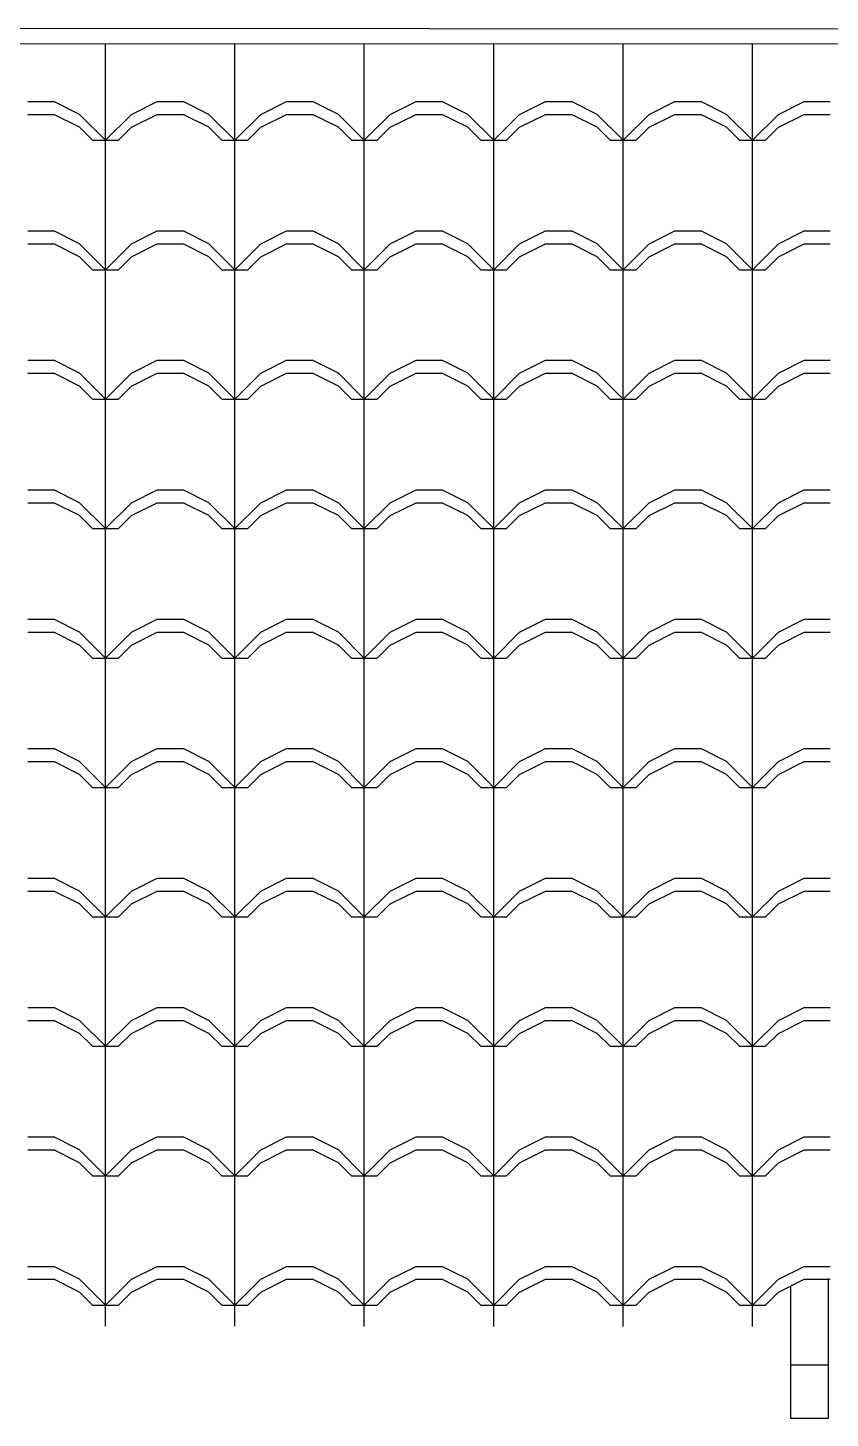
# Model space of a CAD drawing. Extents: x -6702 to 814, y 5971 to 8281.
# Drawn here: x -3166.9 to -3061.5, y 6612.8 to 6795.4 of the extents above; entities that cross this region are included whole.
import ezdxf

# ---------------------------------------------------------------- set-up
doc = ezdxf.new("R2010")
doc.units = 0
doc.header["$LTSCALE"] = 30
doc.header["$MEASUREMENT"] = 0
doc.layers.add('COTA', color=1, linetype='CONTINUOUS')
doc.layers.add('PAREDE', color=6, linetype='CONTINUOUS')

msp = doc.modelspace()

# ---------------------------------------------------------------- linework, layer by layer
at = {"layer": 'COTA'}
for p, q in [((-2832.16, 6795.121), (-3380.474, 6795.393)), ((-2832.161, 6793.121), (-3380.474, 6793.393)), ((-3156.698, 6780.622), (-3156.698, 6793.282)), ((-3139.698, 6780.622), (-3139.698, 6793.274)), ((-3122.698, 6780.622), (-3122.698, 6793.265)), ((-3105.698, 6780.622), (-3105.698, 6793.257)), ((-3088.698, 6780.622), (-3088.698, 6793.248)), ((-3071.698, 6780.622), (-3071.698, 6793.24)), ((-3166.898, 6785.722), (-3163.498, 6785.722)), ((-3166.898, 6784.022), (-3163.498, 6784.022)), ((-3160.098, 6784.022), (-3163.498, 6785.722)), ((-3160.098, 6782.322), (-3163.498, 6784.022)), ((-3156.698, 6780.622), (-3160.098, 6784.022)), ((-3156.698, 6780.622), (-3153.298, 6784.022)), ((-3153.298, 6784.022), (-3149.898, 6785.722)), ((-3153.298, 6782.322), (-3149.898, 6784.022)), ((-3149.898, 6785.722), (-3146.498, 6785.722)), ((-3149.898, 6784.022), (-3146.498, 6784.022)), ((-3143.098, 6784.022), (-3146.498, 6785.722)), ((-3143.098, 6782.322), (-3146.498, 6784.022)), ((-3139.698, 6780.622), (-3143.098, 6784.022)), ((-3139.698, 6780.622), (-3136.298, 6784.022)), ((-3136.298, 6784.022), (-3132.898, 6785.722)), ((-3136.298, 6782.322), (-3132.898, 6784.022)), ((-3132.898, 6785.722), (-3129.498, 6785.722)), ((-3132.898, 6784.022), (-3129.498, 6784.022)), ((-3126.098, 6784.022), (-3129.498, 6785.722)), ((-3126.098, 6782.322), (-3129.498, 6784.022)), ((-3122.698, 6780.622), (-3126.098, 6784.022)), ((-3122.698, 6780.622), (-3119.298, 6784.022)), ((-3119.298, 6784.022), (-3115.898, 6785.722)), ((-3119.298, 6782.322), (-3115.898, 6784.022)), ((-3115.898, 6785.722), (-3112.498, 6785.722)), ((-3115.898, 6784.022), (-3112.498, 6784.022)), ((-3109.098, 6784.022), (-3112.498, 6785.722)), ((-3109.098, 6782.322), (-3112.498, 6784.022)), ((-3105.698, 6780.622), (-3109.098, 6784.022)), ((-3105.698, 6780.622), (-3102.298, 6784.022)), ((-3102.298, 6784.022), (-3098.898, 6785.722)), ((-3102.298, 6782.322), (-3098.898, 6784.022)), ((-3098.898, 6785.722), (-3095.498, 6785.722)), ((-3098.898, 6784.022), (-3095.498, 6784.022)), ((-3092.098, 6784.022), (-3095.498, 6785.722)), ((-3092.098, 6782.322), (-3095.498, 6784.022)), ((-3088.698, 6780.622), (-3092.098, 6784.022)), ((-3088.698, 6780.622), (-3085.298, 6784.022)), ((-3085.298, 6784.022), (-3081.898, 6785.722)), ((-3085.298, 6782.322), (-3081.898, 6784.022)), ((-3081.898, 6785.722), (-3078.498, 6785.722)), ((-3081.898, 6784.022), (-3078.498, 6784.022)), ((-3075.098, 6784.022), (-3078.498, 6785.722)), ((-3075.098, 6782.322), (-3078.498, 6784.022)), ((-3071.698, 6780.622), (-3075.098, 6784.022)), ((-3071.698, 6780.622), (-3068.298, 6784.022)), ((-3068.298, 6784.022), (-3064.898, 6785.722)), ((-3068.298, 6782.322), (-3064.898, 6784.022)), ((-3064.898, 6785.722), (-3061.498, 6785.722)), ((-3064.898, 6784.022), (-3061.498, 6784.022)), ((-3158.398, 6780.622), (-3160.098, 6782.322)), ((-3154.998, 6780.622), (-3153.298, 6782.322)), ((-3141.398, 6780.622), (-3143.098, 6782.322)), ((-3137.998, 6780.622), (-3136.298, 6782.322)), ((-3124.398, 6780.622), (-3126.098, 6782.322)), ((-3120.998, 6780.622), (-3119.298, 6782.322)), ((-3107.398, 6780.622), (-3109.098, 6782.322)), ((-3103.998, 6780.622), (-3102.298, 6782.322)), ((-3090.398, 6780.622), (-3092.098, 6782.322)), ((-3086.998, 6780.622), (-3085.298, 6782.322)), ((-3073.398, 6780.622), (-3075.098, 6782.322)), ((-3069.998, 6780.622), (-3068.298, 6782.322)), ((-3158.398, 6780.622), (-3154.998, 6780.622)), ((-3156.698, 6763.622), (-3156.698, 6780.622)), ((-3141.398, 6780.622), (-3137.998, 6780.622)), ((-3139.698, 6763.622), (-3139.698, 6780.622)), ((-3124.398, 6780.622), (-3120.998, 6780.622)), ((-3122.698, 6763.622), (-3122.698, 6780.622)), ((-3107.398, 6780.622), (-3103.998, 6780.622)), ((-3105.698, 6763.622), (-3105.698, 6780.622)), ((-3090.398, 6780.622), (-3086.998, 6780.622)), ((-3088.698, 6763.622), (-3088.698, 6780.622)), ((-3073.398, 6780.622), (-3069.998, 6780.622)), ((-3071.698, 6763.622), (-3071.698, 6780.622)), ((-3166.898, 6768.722), (-3163.498, 6768.722)), ((-3160.098, 6767.022), (-3163.498, 6768.722)), ((-3153.298, 6767.022), (-3149.898, 6768.722)), ((-3149.898, 6768.722), (-3146.498, 6768.722)), ((-3143.098, 6767.022), (-3146.498, 6768.722)), ((-3136.298, 6767.022), (-3132.898, 6768.722)), ((-3132.898, 6768.722), (-3129.498, 6768.722)), ((-3126.098, 6767.022), (-3129.498, 6768.722)), ((-3119.298, 6767.022), (-3115.898, 6768.722)), ((-3115.898, 6768.722), (-3112.498, 6768.722)), ((-3109.098, 6767.022), (-3112.498, 6768.722)), ((-3102.298, 6767.022), (-3098.898, 6768.722)), ((-3098.898, 6768.722), (-3095.498, 6768.722)), ((-3092.098, 6767.022), (-3095.498, 6768.722)), ((-3085.298, 6767.022), (-3081.898, 6768.722)), ((-3081.898, 6768.722), (-3078.498, 6768.722)), ((-3075.098, 6767.022), (-3078.498, 6768.722)), ((-3068.298, 6767.022), (-3064.898, 6768.722)), ((-3064.898, 6768.722), (-3061.498, 6768.722)), ((-3166.898, 6767.022), (-3163.498, 6767.022)), ((-3160.098, 6765.322), (-3163.498, 6767.022)), ((-3156.698, 6763.622), (-3160.098, 6767.022)), ((-3156.698, 6763.622), (-3153.298, 6767.022)), ((-3153.298, 6765.322), (-3149.898, 6767.022)), ((-3149.898, 6767.022), (-3146.498, 6767.022)), ((-3143.098, 6765.322), (-3146.498, 6767.022)), ((-3139.698, 6763.622), (-3143.098, 6767.022)), ((-3139.698, 6763.622), (-3136.298, 6767.022)), ((-3136.298, 6765.322), (-3132.898, 6767.022)), ((-3132.898, 6767.022), (-3129.498, 6767.022)), ((-3126.098, 6765.322), (-3129.498, 6767.022)), ((-3122.698, 6763.622), (-3126.098, 6767.022)), ((-3122.698, 6763.622), (-3119.298, 6767.022)), ((-3119.298, 6765.322), (-3115.898, 6767.022)), ((-3115.898, 6767.022), (-3112.498, 6767.022)), ((-3109.098, 6765.322), (-3112.498, 6767.022)), ((-3105.698, 6763.622), (-3109.098, 6767.022)), ((-3105.698, 6763.622), (-3102.298, 6767.022)), ((-3102.298, 6765.322), (-3098.898, 6767.022)), ((-3098.898, 6767.022), (-3095.498, 6767.022)), ((-3092.098, 6765.322), (-3095.498, 6767.022)), ((-3088.698, 6763.622), (-3092.098, 6767.022)), ((-3088.698, 6763.622), (-3085.298, 6767.022)), ((-3085.298, 6765.322), (-3081.898, 6767.022)), ((-3081.898, 6767.022), (-3078.498, 6767.022)), ((-3075.098, 6765.322), (-3078.498, 6767.022)), ((-3071.698, 6763.622), (-3075.098, 6767.022)), ((-3071.698, 6763.622), (-3068.298, 6767.022)), ((-3068.298, 6765.322), (-3064.898, 6767.022)), ((-3064.898, 6767.022), (-3061.498, 6767.022)), ((-3158.398, 6763.622), (-3160.098, 6765.322)), ((-3154.998, 6763.622), (-3153.298, 6765.322)), ((-3141.398, 6763.622), (-3143.098, 6765.322)), ((-3137.998, 6763.622), (-3136.298, 6765.322)), ((-3124.398, 6763.622), (-3126.098, 6765.322)), ((-3120.998, 6763.622), (-3119.298, 6765.322)), ((-3107.398, 6763.622), (-3109.098, 6765.322)), ((-3103.998, 6763.622), (-3102.298, 6765.322)), ((-3090.398, 6763.622), (-3092.098, 6765.322)), ((-3086.998, 6763.622), (-3085.298, 6765.322)), ((-3073.398, 6763.622), (-3075.098, 6765.322)), ((-3069.998, 6763.622), (-3068.298, 6765.322)), ((-3158.398, 6763.622), (-3154.998, 6763.622)), ((-3156.698, 6746.622), (-3156.698, 6763.622)), ((-3141.398, 6763.622), (-3137.998, 6763.622)), ((-3139.698, 6746.622), (-3139.698, 6763.622)), ((-3124.398, 6763.622), (-3120.998, 6763.622)), ((-3122.698, 6746.622), (-3122.698, 6763.622)), ((-3107.398, 6763.622), (-3103.998, 6763.622)), ((-3105.698, 6746.622), (-3105.698, 6763.622)), ((-3090.398, 6763.622), (-3086.998, 6763.622)), ((-3088.698, 6746.622), (-3088.698, 6763.622)), ((-3073.398, 6763.622), (-3069.998, 6763.622)), ((-3071.698, 6746.622), (-3071.698, 6763.622)), ((-3166.898, 6751.722), (-3163.498, 6751.722)), ((-3160.098, 6750.022), (-3163.498, 6751.722)), ((-3153.298, 6750.022), (-3149.898, 6751.722)), ((-3149.898, 6751.722), (-3146.498, 6751.722)), ((-3143.098, 6750.022), (-3146.498, 6751.722)), ((-3136.298, 6750.022), (-3132.898, 6751.722)), ((-3132.898, 6751.722), (-3129.498, 6751.722)), ((-3126.098, 6750.022), (-3129.498, 6751.722)), ((-3119.298, 6750.022), (-3115.898, 6751.722)), ((-3115.898, 6751.722), (-3112.498, 6751.722)), ((-3109.098, 6750.022), (-3112.498, 6751.722)), ((-3102.298, 6750.022), (-3098.898, 6751.722)), ((-3098.898, 6751.722), (-3095.498, 6751.722)), ((-3092.098, 6750.022), (-3095.498, 6751.722)), ((-3085.298, 6750.022), (-3081.898, 6751.722)), ((-3081.898, 6751.722), (-3078.498, 6751.722)), ((-3075.098, 6750.022), (-3078.498, 6751.722)), ((-3068.298, 6750.022), (-3064.898, 6751.722)), ((-3064.898, 6751.722), (-3061.498, 6751.722)), ((-3166.898, 6750.022), (-3163.498, 6750.022)), ((-3160.098, 6748.322), (-3163.498, 6750.022)), ((-3156.698, 6746.622), (-3160.098, 6750.022)), ((-3156.698, 6746.622), (-3153.298, 6750.022)), ((-3153.298, 6748.322), (-3149.898, 6750.022)), ((-3149.898, 6750.022), (-3146.498, 6750.022)), ((-3143.098, 6748.322), (-3146.498, 6750.022)), ((-3139.698, 6746.622), (-3143.098, 6750.022)), ((-3139.698, 6746.622), (-3136.298, 6750.022)), ((-3136.298, 6748.322), (-3132.898, 6750.022)), ((-3132.898, 6750.022), (-3129.498, 6750.022)), ((-3126.098, 6748.322), (-3129.498, 6750.022)), ((-3122.698, 6746.622), (-3126.098, 6750.022)), ((-3122.698, 6746.622), (-3119.298, 6750.022)), ((-3119.298, 6748.322), (-3115.898, 6750.022)), ((-3115.898, 6750.022), (-3112.498, 6750.022)), ((-3109.098, 6748.322), (-3112.498, 6750.022)), ((-3105.698, 6746.622), (-3109.098, 6750.022)), ((-3105.698, 6746.622), (-3102.298, 6750.022)), ((-3102.298, 6748.322), (-3098.898, 6750.022)), ((-3098.898, 6750.022), (-3095.498, 6750.022)), ((-3092.098, 6748.322), (-3095.498, 6750.022)), ((-3088.698, 6746.622), (-3092.098, 6750.022)), ((-3088.698, 6746.622), (-3085.298, 6750.022)), ((-3085.298, 6748.322), (-3081.898, 6750.022)), ((-3081.898, 6750.022), (-3078.498, 6750.022)), ((-3075.098, 6748.322), (-3078.498, 6750.022)), ((-3071.698, 6746.622), (-3075.098, 6750.022)), ((-3071.698, 6746.622), (-3068.298, 6750.022)), ((-3068.298, 6748.322), (-3064.898, 6750.022)), ((-3064.898, 6750.022), (-3061.498, 6750.022)), ((-3158.398, 6746.622), (-3160.098, 6748.322)), ((-3154.998, 6746.622), (-3153.298, 6748.322)), ((-3141.398, 6746.622), (-3143.098, 6748.322)), ((-3137.998, 6746.622), (-3136.298, 6748.322)), ((-3124.398, 6746.622), (-3126.098, 6748.322)), ((-3120.998, 6746.622), (-3119.298, 6748.322)), ((-3107.398, 6746.622), (-3109.098, 6748.322)), ((-3103.998, 6746.622), (-3102.298, 6748.322)), ((-3090.398, 6746.622), (-3092.098, 6748.322)), ((-3086.998, 6746.622), (-3085.298, 6748.322)), ((-3073.398, 6746.622), (-3075.098, 6748.322)), ((-3069.998, 6746.622), (-3068.298, 6748.322)), ((-3158.398, 6746.622), (-3154.998, 6746.622)), ((-3156.698, 6729.622), (-3156.698, 6746.622)), ((-3141.398, 6746.622), (-3137.998, 6746.622)), ((-3139.698, 6729.622), (-3139.698, 6746.622)), ((-3124.398, 6746.622), (-3120.998, 6746.622)), ((-3122.698, 6729.622), (-3122.698, 6746.622)), ((-3107.398, 6746.622), (-3103.998, 6746.622)), ((-3105.698, 6729.622), (-3105.698, 6746.622)), ((-3090.398, 6746.622), (-3086.998, 6746.622)), ((-3088.698, 6729.622), (-3088.698, 6746.622)), ((-3073.398, 6746.622), (-3069.998, 6746.622)), ((-3071.698, 6729.622), (-3071.698, 6746.622)), ((-3166.898, 6734.722), (-3163.498, 6734.722)), ((-3160.098, 6733.022), (-3163.498, 6734.722)), ((-3153.298, 6733.022), (-3149.898, 6734.722)), ((-3149.898, 6734.722), (-3146.498, 6734.722)), ((-3143.098, 6733.022), (-3146.498, 6734.722)), ((-3136.298, 6733.022), (-3132.898, 6734.722)), ((-3132.898, 6734.722), (-3129.498, 6734.722)), ((-3126.098, 6733.022), (-3129.498, 6734.722)), ((-3119.298, 6733.022), (-3115.898, 6734.722)), ((-3115.898, 6734.722), (-3112.498, 6734.722)), ((-3109.098, 6733.022), (-3112.498, 6734.722)), ((-3102.298, 6733.022), (-3098.898, 6734.722)), ((-3098.898, 6734.722), (-3095.498, 6734.722)), ((-3092.098, 6733.022), (-3095.498, 6734.722)), ((-3085.298, 6733.022), (-3081.898, 6734.722)), ((-3081.898, 6734.722), (-3078.498, 6734.722)), ((-3075.098, 6733.022), (-3078.498, 6734.722)), ((-3068.298, 6733.022), (-3064.898, 6734.722)), ((-3064.898, 6734.722), (-3061.498, 6734.722)), ((-3166.898, 6733.022), (-3163.498, 6733.022)), ((-3160.098, 6731.322), (-3163.498, 6733.022)), ((-3156.698, 6729.622), (-3160.098, 6733.022)), ((-3156.698, 6729.622), (-3153.298, 6733.022)), ((-3153.298, 6731.322), (-3149.898, 6733.022)), ((-3149.898, 6733.022), (-3146.498, 6733.022)), ((-3143.098, 6731.322), (-3146.498, 6733.022)), ((-3139.698, 6729.622), (-3143.098, 6733.022)), ((-3139.698, 6729.622), (-3136.298, 6733.022)), ((-3136.298, 6731.322), (-3132.898, 6733.022)), ((-3132.898, 6733.022), (-3129.498, 6733.022)), ((-3126.098, 6731.322), (-3129.498, 6733.022)), ((-3122.698, 6729.622), (-3126.098, 6733.022)), ((-3122.698, 6729.622), (-3119.298, 6733.022)), ((-3119.298, 6731.322), (-3115.898, 6733.022)), ((-3115.898, 6733.022), (-3112.498, 6733.022)), ((-3109.098, 6731.322), (-3112.498, 6733.022)), ((-3105.698, 6729.622), (-3109.098, 6733.022)), ((-3105.698, 6729.622), (-3102.298, 6733.022)), ((-3102.298, 6731.322), (-3098.898, 6733.022)), ((-3098.898, 6733.022), (-3095.498, 6733.022)), ((-3092.098, 6731.322), (-3095.498, 6733.022)), ((-3088.698, 6729.622), (-3092.098, 6733.022)), ((-3088.698, 6729.622), (-3085.298, 6733.022)), ((-3085.298, 6731.322), (-3081.898, 6733.022)), ((-3081.898, 6733.022), (-3078.498, 6733.022)), ((-3075.098, 6731.322), (-3078.498, 6733.022)), ((-3071.698, 6729.622), (-3075.098, 6733.022)), ((-3071.698, 6729.622), (-3068.298, 6733.022)), ((-3068.298, 6731.322), (-3064.898, 6733.022)), ((-3064.898, 6733.022), (-3061.498, 6733.022)), ((-3158.398, 6729.622), (-3160.098, 6731.322)), ((-3154.998, 6729.622), (-3153.298, 6731.322)), ((-3141.398, 6729.622), (-3143.098, 6731.322)), ((-3137.998, 6729.622), (-3136.298, 6731.322)), ((-3124.398, 6729.622), (-3126.098, 6731.322)), ((-3120.998, 6729.622), (-3119.298, 6731.322)), ((-3107.398, 6729.622), (-3109.098, 6731.322)), ((-3103.998, 6729.622), (-3102.298, 6731.322)), ((-3090.398, 6729.622), (-3092.098, 6731.322)), ((-3086.998, 6729.622), (-3085.298, 6731.322)), ((-3073.398, 6729.622), (-3075.098, 6731.322)), ((-3069.998, 6729.622), (-3068.298, 6731.322)), ((-3158.398, 6729.622), (-3154.998, 6729.622)), ((-3156.698, 6712.622), (-3156.698, 6729.622)), ((-3141.398, 6729.622), (-3137.998, 6729.622)), ((-3139.698, 6712.622), (-3139.698, 6729.622)), ((-3124.398, 6729.622), (-3120.998, 6729.622)), ((-3122.698, 6712.622), (-3122.698, 6729.622)), ((-3107.398, 6729.622), (-3103.998, 6729.622)), ((-3105.698, 6712.622), (-3105.698, 6729.622)), ((-3090.398, 6729.622), (-3086.998, 6729.622)), ((-3088.698, 6712.622), (-3088.698, 6729.622)), ((-3073.398, 6729.622), (-3069.998, 6729.622)), ((-3071.698, 6712.622), (-3071.698, 6729.622)), ((-3166.898, 6717.722), (-3163.498, 6717.722)), ((-3160.098, 6716.022), (-3163.498, 6717.722)), ((-3153.298, 6716.022), (-3149.898, 6717.722)), ((-3149.898, 6717.722), (-3146.498, 6717.722)), ((-3143.098, 6716.022), (-3146.498, 6717.722)), ((-3136.298, 6716.022), (-3132.898, 6717.722)), ((-3132.898, 6717.722), (-3129.498, 6717.722)), ((-3126.098, 6716.022), (-3129.498, 6717.722)), ((-3119.298, 6716.022), (-3115.898, 6717.722)), ((-3115.898, 6717.722), (-3112.498, 6717.722)), ((-3109.098, 6716.022), (-3112.498, 6717.722)), ((-3102.298, 6716.022), (-3098.898, 6717.722)), ((-3098.898, 6717.722), (-3095.498, 6717.722)), ((-3092.098, 6716.022), (-3095.498, 6717.722)), ((-3085.298, 6716.022), (-3081.898, 6717.722)), ((-3081.898, 6717.722), (-3078.498, 6717.722)), ((-3075.098, 6716.022), (-3078.498, 6717.722)), ((-3068.298, 6716.022), (-3064.898, 6717.722)), ((-3064.898, 6717.722), (-3061.498, 6717.722)), ((-3166.898, 6716.022), (-3163.498, 6716.022)), ((-3160.098, 6714.322), (-3163.498, 6716.022)), ((-3156.698, 6712.622), (-3160.098, 6716.022)), ((-3156.698, 6712.622), (-3153.298, 6716.022)), ((-3153.298, 6714.322), (-3149.898, 6716.022)), ((-3149.898, 6716.022), (-3146.498, 6716.022)), ((-3143.098, 6714.322), (-3146.498, 6716.022)), ((-3139.698, 6712.622), (-3143.098, 6716.022)), ((-3139.698, 6712.622), (-3136.298, 6716.022)), ((-3136.298, 6714.322), (-3132.898, 6716.022)), ((-3132.898, 6716.022), (-3129.498, 6716.022)), ((-3126.098, 6714.322), (-3129.498, 6716.022)), ((-3122.698, 6712.622), (-3126.098, 6716.022)), ((-3122.698, 6712.622), (-3119.298, 6716.022)), ((-3119.298, 6714.322), (-3115.898, 6716.022)), ((-3115.898, 6716.022), (-3112.498, 6716.022)), ((-3109.098, 6714.322), (-3112.498, 6716.022)), ((-3105.698, 6712.622), (-3109.098, 6716.022)), ((-3105.698, 6712.622), (-3102.298, 6716.022)), ((-3102.298, 6714.322), (-3098.898, 6716.022)), ((-3098.898, 6716.022), (-3095.498, 6716.022)), ((-3092.098, 6714.322), (-3095.498, 6716.022)), ((-3088.698, 6712.622), (-3092.098, 6716.022)), ((-3088.698, 6712.622), (-3085.298, 6716.022)), ((-3085.298, 6714.322), (-3081.898, 6716.022)), ((-3081.898, 6716.022), (-3078.498, 6716.022)), ((-3075.098, 6714.322), (-3078.498, 6716.022)), ((-3071.698, 6712.622), (-3075.098, 6716.022)), ((-3071.698, 6712.622), (-3068.298, 6716.022)), ((-3068.298, 6714.322), (-3064.898, 6716.022)), ((-3064.898, 6716.022), (-3061.498, 6716.022)), ((-3158.398, 6712.622), (-3160.098, 6714.322)), ((-3154.998, 6712.622), (-3153.298, 6714.322)), ((-3141.398, 6712.622), (-3143.098, 6714.322)), ((-3137.998, 6712.622), (-3136.298, 6714.322)), ((-3124.398, 6712.622), (-3126.098, 6714.322)), ((-3120.998, 6712.622), (-3119.298, 6714.322)), ((-3107.398, 6712.622), (-3109.098, 6714.322)), ((-3103.998, 6712.622), (-3102.298, 6714.322)), ((-3090.398, 6712.622), (-3092.098, 6714.322)), ((-3086.998, 6712.622), (-3085.298, 6714.322)), ((-3073.398, 6712.622), (-3075.098, 6714.322)), ((-3069.998, 6712.622), (-3068.298, 6714.322)), ((-3158.398, 6712.622), (-3154.998, 6712.622)), ((-3156.698, 6695.622), (-3156.698, 6712.622)), ((-3141.398, 6712.622), (-3137.998, 6712.622)), ((-3139.698, 6695.622), (-3139.698, 6712.622)), ((-3124.398, 6712.622), (-3120.998, 6712.622)), ((-3122.698, 6695.622), (-3122.698, 6712.622)), ((-3107.398, 6712.622), (-3103.998, 6712.622)), ((-3105.698, 6695.622), (-3105.698, 6712.622)), ((-3090.398, 6712.622), (-3086.998, 6712.622)), ((-3088.698, 6695.622), (-3088.698, 6712.622)), ((-3073.398, 6712.622), (-3069.998, 6712.622)), ((-3071.698, 6695.622), (-3071.698, 6712.622)), ((-3166.898, 6700.722), (-3163.498, 6700.722)), ((-3160.098, 6699.022), (-3163.498, 6700.722)), ((-3153.298, 6699.022), (-3149.898, 6700.722)), ((-3149.898, 6700.722), (-3146.498, 6700.722)), ((-3143.098, 6699.022), (-3146.498, 6700.722)), ((-3136.298, 6699.022), (-3132.898, 6700.722)), ((-3132.898, 6700.722), (-3129.498, 6700.722)), ((-3126.098, 6699.022), (-3129.498, 6700.722)), ((-3119.298, 6699.022), (-3115.898, 6700.722)), ((-3115.898, 6700.722), (-3112.498, 6700.722)), ((-3109.098, 6699.022), (-3112.498, 6700.722)), ((-3102.298, 6699.022), (-3098.898, 6700.722)), ((-3098.898, 6700.722), (-3095.498, 6700.722)), ((-3092.098, 6699.022), (-3095.498, 6700.722)), ((-3085.298, 6699.022), (-3081.898, 6700.722)), ((-3081.898, 6700.722), (-3078.498, 6700.722)), ((-3075.098, 6699.022), (-3078.498, 6700.722)), ((-3068.298, 6699.022), (-3064.898, 6700.722)), ((-3064.898, 6700.722), (-3061.498, 6700.722)), ((-3166.898, 6699.022), (-3163.498, 6699.022)), ((-3160.098, 6697.322), (-3163.498, 6699.022)), ((-3156.698, 6695.622), (-3160.098, 6699.022)), ((-3156.698, 6695.622), (-3153.298, 6699.022)), ((-3153.298, 6697.322), (-3149.898, 6699.022)), ((-3149.898, 6699.022), (-3146.498, 6699.022)), ((-3143.098, 6697.322), (-3146.498, 6699.022)), ((-3139.698, 6695.622), (-3143.098, 6699.022)), ((-3139.698, 6695.622), (-3136.298, 6699.022)), ((-3136.298, 6697.322), (-3132.898, 6699.022)), ((-3132.898, 6699.022), (-3129.498, 6699.022)), ((-3126.098, 6697.322), (-3129.498, 6699.022)), ((-3122.698, 6695.622), (-3126.098, 6699.022)), ((-3122.698, 6695.622), (-3119.298, 6699.022)), ((-3119.298, 6697.322), (-3115.898, 6699.022)), ((-3115.898, 6699.022), (-3112.498, 6699.022)), ((-3109.098, 6697.322), (-3112.498, 6699.022)), ((-3105.698, 6695.622), (-3109.098, 6699.022)), ((-3105.698, 6695.622), (-3102.298, 6699.022)), ((-3102.298, 6697.322), (-3098.898, 6699.022)), ((-3098.898, 6699.022), (-3095.498, 6699.022)), ((-3092.098, 6697.322), (-3095.498, 6699.022)), ((-3088.698, 6695.622), (-3092.098, 6699.022)), ((-3088.698, 6695.622), (-3085.298, 6699.022)), ((-3085.298, 6697.322), (-3081.898, 6699.022)), ((-3081.898, 6699.022), (-3078.498, 6699.022)), ((-3075.098, 6697.322), (-3078.498, 6699.022)), ((-3071.698, 6695.622), (-3075.098, 6699.022)), ((-3071.698, 6695.622), (-3068.298, 6699.022)), ((-3068.298, 6697.322), (-3064.898, 6699.022)), ((-3064.898, 6699.022), (-3061.498, 6699.022)), ((-3158.398, 6695.622), (-3160.098, 6697.322)), ((-3154.998, 6695.622), (-3153.298, 6697.322)), ((-3141.398, 6695.622), (-3143.098, 6697.322)), ((-3137.998, 6695.622), (-3136.298, 6697.322)), ((-3124.398, 6695.622), (-3126.098, 6697.322)), ((-3120.998, 6695.622), (-3119.298, 6697.322)), ((-3107.398, 6695.622), (-3109.098, 6697.322)), ((-3103.998, 6695.622), (-3102.298, 6697.322)), ((-3090.398, 6695.622), (-3092.098, 6697.322)), ((-3086.998, 6695.622), (-3085.298, 6697.322)), ((-3073.398, 6695.622), (-3075.098, 6697.322)), ((-3069.998, 6695.622), (-3068.298, 6697.322)), ((-3158.398, 6695.622), (-3154.998, 6695.622)), ((-3156.698, 6678.622), (-3156.698, 6695.622)), ((-3141.398, 6695.622), (-3137.998, 6695.622)), ((-3139.698, 6678.622), (-3139.698, 6695.622)), ((-3124.398, 6695.622), (-3120.998, 6695.622)), ((-3122.698, 6678.622), (-3122.698, 6695.622)), ((-3107.398, 6695.622), (-3103.998, 6695.622)), ((-3105.698, 6678.622), (-3105.698, 6695.622)), ((-3090.398, 6695.622), (-3086.998, 6695.622)), ((-3088.698, 6678.622), (-3088.698, 6695.622)), ((-3073.398, 6695.622), (-3069.998, 6695.622)), ((-3071.698, 6678.622), (-3071.698, 6695.622)), ((-3166.898, 6683.722), (-3163.498, 6683.722)), ((-3160.098, 6682.022), (-3163.498, 6683.722)), ((-3153.298, 6682.022), (-3149.898, 6683.722)), ((-3149.898, 6683.722), (-3146.498, 6683.722)), ((-3143.098, 6682.022), (-3146.498, 6683.722)), ((-3136.298, 6682.022), (-3132.898, 6683.722)), ((-3132.898, 6683.722), (-3129.498, 6683.722)), ((-3126.098, 6682.022), (-3129.498, 6683.722)), ((-3119.298, 6682.022), (-3115.898, 6683.722)), ((-3115.898, 6683.722), (-3112.498, 6683.722)), ((-3109.098, 6682.022), (-3112.498, 6683.722)), ((-3102.298, 6682.022), (-3098.898, 6683.722)), ((-3098.898, 6683.722), (-3095.498, 6683.722)), ((-3092.098, 6682.022), (-3095.498, 6683.722)), ((-3085.298, 6682.022), (-3081.898, 6683.722)), ((-3081.898, 6683.722), (-3078.498, 6683.722)), ((-3075.098, 6682.022), (-3078.498, 6683.722)), ((-3068.298, 6682.022), (-3064.898, 6683.722)), ((-3064.898, 6683.722), (-3061.498, 6683.722)), ((-3166.898, 6682.022), (-3163.498, 6682.022)), ((-3160.098, 6680.322), (-3163.498, 6682.022)), ((-3156.698, 6678.622), (-3160.098, 6682.022)), ((-3156.698, 6678.622), (-3153.298, 6682.022)), ((-3153.298, 6680.322), (-3149.898, 6682.022)), ((-3149.898, 6682.022), (-3146.498, 6682.022)), ((-3143.098, 6680.322), (-3146.498, 6682.022)), ((-3139.698, 6678.622), (-3143.098, 6682.022)), ((-3139.698, 6678.622), (-3136.298, 6682.022)), ((-3136.298, 6680.322), (-3132.898, 6682.022)), ((-3132.898, 6682.022), (-3129.498, 6682.022)), ((-3126.098, 6680.322), (-3129.498, 6682.022)), ((-3122.698, 6678.622), (-3126.098, 6682.022)), ((-3122.698, 6678.622), (-3119.298, 6682.022)), ((-3119.298, 6680.322), (-3115.898, 6682.022)), ((-3115.898, 6682.022), (-3112.498, 6682.022)), ((-3109.098, 6680.322), (-3112.498, 6682.022)), ((-3105.698, 6678.622), (-3109.098, 6682.022)), ((-3105.698, 6678.622), (-3102.298, 6682.022)), ((-3102.298, 6680.322), (-3098.898, 6682.022)), ((-3098.898, 6682.022), (-3095.498, 6682.022)), ((-3092.098, 6680.322), (-3095.498, 6682.022)), ((-3088.698, 6678.622), (-3092.098, 6682.022)), ((-3088.698, 6678.622), (-3085.298, 6682.022)), ((-3085.298, 6680.322), (-3081.898, 6682.022)), ((-3081.898, 6682.022), (-3078.498, 6682.022)), ((-3075.098, 6680.322), (-3078.498, 6682.022)), ((-3071.698, 6678.622), (-3075.098, 6682.022)), ((-3071.698, 6678.622), (-3068.298, 6682.022)), ((-3068.298, 6680.322), (-3064.898, 6682.022)), ((-3064.898, 6682.022), (-3061.498, 6682.022)), ((-3158.398, 6678.622), (-3160.098, 6680.322)), ((-3154.998, 6678.622), (-3153.298, 6680.322)), ((-3141.398, 6678.622), (-3143.098, 6680.322)), ((-3137.998, 6678.622), (-3136.298, 6680.322)), ((-3124.398, 6678.622), (-3126.098, 6680.322)), ((-3120.998, 6678.622), (-3119.298, 6680.322)), ((-3107.398, 6678.622), (-3109.098, 6680.322)), ((-3103.998, 6678.622), (-3102.298, 6680.322)), ((-3090.398, 6678.622), (-3092.098, 6680.322)), ((-3086.998, 6678.622), (-3085.298, 6680.322)), ((-3073.398, 6678.622), (-3075.098, 6680.322)), ((-3069.998, 6678.622), (-3068.298, 6680.322)), ((-3158.398, 6678.622), (-3154.998, 6678.622)), ((-3156.698, 6661.622), (-3156.698, 6678.622)), ((-3141.398, 6678.622), (-3137.998, 6678.622)), ((-3139.698, 6661.622), (-3139.698, 6678.622)), ((-3124.398, 6678.622), (-3120.998, 6678.622)), ((-3122.698, 6661.622), (-3122.698, 6678.622)), ((-3107.398, 6678.622), (-3103.998, 6678.622)), ((-3105.698, 6661.622), (-3105.698, 6678.622)), ((-3090.398, 6678.622), (-3086.998, 6678.622)), ((-3088.698, 6661.622), (-3088.698, 6678.622)), ((-3073.398, 6678.622), (-3069.998, 6678.622)), ((-3071.698, 6661.622), (-3071.698, 6678.622)), ((-3166.898, 6666.722), (-3163.498, 6666.722)), ((-3160.098, 6665.022), (-3163.498, 6666.722)), ((-3153.298, 6665.022), (-3149.898, 6666.722)), ((-3149.898, 6666.722), (-3146.498, 6666.722)), ((-3143.098, 6665.022), (-3146.498, 6666.722)), ((-3136.298, 6665.022), (-3132.898, 6666.722)), ((-3132.898, 6666.722), (-3129.498, 6666.722)), ((-3126.098, 6665.022), (-3129.498, 6666.722)), ((-3119.298, 6665.022), (-3115.898, 6666.722)), ((-3115.898, 6666.722), (-3112.498, 6666.722)), ((-3109.098, 6665.022), (-3112.498, 6666.722)), ((-3102.298, 6665.022), (-3098.898, 6666.722)), ((-3098.898, 6666.722), (-3095.498, 6666.722)), ((-3092.098, 6665.022), (-3095.498, 6666.722)), ((-3085.298, 6665.022), (-3081.898, 6666.722)), ((-3081.898, 6666.722), (-3078.498, 6666.722)), ((-3075.098, 6665.022), (-3078.498, 6666.722)), ((-3068.298, 6665.022), (-3064.898, 6666.722)), ((-3064.898, 6666.722), (-3061.498, 6666.722)), ((-3166.898, 6665.022), (-3163.498, 6665.022)), ((-3160.098, 6663.322), (-3163.498, 6665.022)), ((-3156.698, 6661.622), (-3160.098, 6665.022)), ((-3156.698, 6661.622), (-3153.298, 6665.022)), ((-3153.298, 6663.322), (-3149.898, 6665.022)), ((-3149.898, 6665.022), (-3146.498, 6665.022)), ((-3143.098, 6663.322), (-3146.498, 6665.022)), ((-3139.698, 6661.622), (-3143.098, 6665.022)), ((-3139.698, 6661.622), (-3136.298, 6665.022)), ((-3136.298, 6663.322), (-3132.898, 6665.022)), ((-3132.898, 6665.022), (-3129.498, 6665.022)), ((-3126.098, 6663.322), (-3129.498, 6665.022)), ((-3122.698, 6661.622), (-3126.098, 6665.022)), ((-3122.698, 6661.622), (-3119.298, 6665.022)), ((-3119.298, 6663.322), (-3115.898, 6665.022)), ((-3115.898, 6665.022), (-3112.498, 6665.022)), ((-3109.098, 6663.322), (-3112.498, 6665.022)), ((-3105.698, 6661.622), (-3109.098, 6665.022)), ((-3105.698, 6661.622), (-3102.298, 6665.022)), ((-3102.298, 6663.322), (-3098.898, 6665.022)), ((-3098.898, 6665.022), (-3095.498, 6665.022)), ((-3092.098, 6663.322), (-3095.498, 6665.022)), ((-3088.698, 6661.622), (-3092.098, 6665.022)), ((-3088.698, 6661.622), (-3085.298, 6665.022)), ((-3085.298, 6663.322), (-3081.898, 6665.022)), ((-3081.898, 6665.022), (-3078.498, 6665.022)), ((-3075.098, 6663.322), (-3078.498, 6665.022)), ((-3071.698, 6661.622), (-3075.098, 6665.022)), ((-3071.698, 6661.622), (-3068.298, 6665.022)), ((-3068.298, 6663.322), (-3064.898, 6665.022)), ((-3064.898, 6665.022), (-3061.498, 6665.022)), ((-3158.398, 6661.622), (-3160.098, 6663.322)), ((-3154.998, 6661.622), (-3153.298, 6663.322)), ((-3141.398, 6661.622), (-3143.098, 6663.322)), ((-3137.998, 6661.622), (-3136.298, 6663.322)), ((-3124.398, 6661.622), (-3126.098, 6663.322)), ((-3120.998, 6661.622), (-3119.298, 6663.322)), ((-3107.398, 6661.622), (-3109.098, 6663.322)), ((-3103.998, 6661.622), (-3102.298, 6663.322)), ((-3090.398, 6661.622), (-3092.098, 6663.322)), ((-3086.998, 6661.622), (-3085.298, 6663.322)), ((-3073.398, 6661.622), (-3075.098, 6663.322)), ((-3069.998, 6661.622), (-3068.298, 6663.322)), ((-3158.398, 6661.622), (-3154.998, 6661.622)), ((-3156.698, 6644.622), (-3156.698, 6661.622)), ((-3141.398, 6661.622), (-3137.998, 6661.622)), ((-3139.698, 6644.622), (-3139.698, 6661.622)), ((-3124.398, 6661.622), (-3120.998, 6661.622)), ((-3122.698, 6644.622), (-3122.698, 6661.622)), ((-3107.398, 6661.622), (-3103.998, 6661.622)), ((-3105.698, 6644.622), (-3105.698, 6661.622)), ((-3090.398, 6661.622), (-3086.998, 6661.622)), ((-3088.698, 6644.622), (-3088.698, 6661.622)), ((-3073.398, 6661.622), (-3069.998, 6661.622)), ((-3071.698, 6644.622), (-3071.698, 6661.622)), ((-3166.898, 6649.722), (-3163.498, 6649.722)), ((-3160.098, 6648.022), (-3163.498, 6649.722)), ((-3153.298, 6648.022), (-3149.898, 6649.722)), ((-3149.898, 6649.722), (-3146.498, 6649.722)), ((-3143.098, 6648.022), (-3146.498, 6649.722)), ((-3136.298, 6648.022), (-3132.898, 6649.722)), ((-3132.898, 6649.722), (-3129.498, 6649.722)), ((-3126.098, 6648.022), (-3129.498, 6649.722)), ((-3119.298, 6648.022), (-3115.898, 6649.722)), ((-3115.898, 6649.722), (-3112.498, 6649.722)), ((-3109.098, 6648.022), (-3112.498, 6649.722)), ((-3102.298, 6648.022), (-3098.898, 6649.722)), ((-3098.898, 6649.722), (-3095.498, 6649.722)), ((-3092.098, 6648.022), (-3095.498, 6649.722)), ((-3085.298, 6648.022), (-3081.898, 6649.722)), ((-3081.898, 6649.722), (-3078.498, 6649.722)), ((-3075.098, 6648.022), (-3078.498, 6649.722)), ((-3068.298, 6648.022), (-3064.898, 6649.722)), ((-3064.898, 6649.722), (-3061.498, 6649.722)), ((-3166.898, 6648.022), (-3163.498, 6648.022)), ((-3160.098, 6646.322), (-3163.498, 6648.022)), ((-3156.698, 6644.622), (-3160.098, 6648.022)), ((-3156.698, 6644.622), (-3153.298, 6648.022)), ((-3153.298, 6646.322), (-3149.898, 6648.022)), ((-3149.898, 6648.022), (-3146.498, 6648.022)), ((-3143.098, 6646.322), (-3146.498, 6648.022)), ((-3139.698, 6644.622), (-3143.098, 6648.022)), ((-3139.698, 6644.622), (-3136.298, 6648.022)), ((-3136.298, 6646.322), (-3132.898, 6648.022)), ((-3132.898, 6648.022), (-3129.498, 6648.022)), ((-3126.098, 6646.322), (-3129.498, 6648.022)), ((-3122.698, 6644.622), (-3126.098, 6648.022)), ((-3122.698, 6644.622), (-3119.298, 6648.022)), ((-3119.298, 6646.322), (-3115.898, 6648.022)), ((-3115.898, 6648.022), (-3112.498, 6648.022)), ((-3109.098, 6646.322), (-3112.498, 6648.022)), ((-3105.698, 6644.622), (-3109.098, 6648.022)), ((-3105.698, 6644.622), (-3102.298, 6648.022)), ((-3102.298, 6646.322), (-3098.898, 6648.022)), ((-3098.898, 6648.022), (-3095.498, 6648.022)), ((-3092.098, 6646.322), (-3095.498, 6648.022)), ((-3088.698, 6644.622), (-3092.098, 6648.022)), ((-3088.698, 6644.622), (-3085.298, 6648.022)), ((-3085.298, 6646.322), (-3081.898, 6648.022)), ((-3081.898, 6648.022), (-3078.498, 6648.022)), ((-3075.098, 6646.322), (-3078.498, 6648.022)), ((-3071.698, 6644.622), (-3075.098, 6648.022)), ((-3071.698, 6644.622), (-3068.298, 6648.022)), ((-3068.298, 6646.322), (-3064.898, 6648.022)), ((-3064.898, 6648.022), (-3061.498, 6648.022)), ((-3158.398, 6644.622), (-3160.098, 6646.322)), ((-3154.998, 6644.622), (-3153.298, 6646.322)), ((-3141.398, 6644.622), (-3143.098, 6646.322)), ((-3137.998, 6644.622), (-3136.298, 6646.322)), ((-3124.398, 6644.622), (-3126.098, 6646.322)), ((-3120.998, 6644.622), (-3119.298, 6646.322)), ((-3107.398, 6644.622), (-3109.098, 6646.322)), ((-3103.998, 6644.622), (-3102.298, 6646.322)), ((-3090.398, 6644.622), (-3092.098, 6646.322)), ((-3086.998, 6644.622), (-3085.298, 6646.322)), ((-3073.398, 6644.622), (-3075.098, 6646.322)), ((-3069.998, 6644.622), (-3068.298, 6646.322)), ((-3158.398, 6644.622), (-3154.998, 6644.622)), ((-3156.698, 6627.622), (-3156.698, 6644.622)), ((-3141.398, 6644.622), (-3137.998, 6644.622)), ((-3139.698, 6627.622), (-3139.698, 6644.622)), ((-3124.398, 6644.622), (-3120.998, 6644.622)), ((-3122.698, 6627.622), (-3122.698, 6644.622)), ((-3107.398, 6644.622), (-3103.998, 6644.622)), ((-3105.698, 6627.622), (-3105.698, 6644.622)), ((-3090.398, 6644.622), (-3086.998, 6644.622)), ((-3088.698, 6627.622), (-3088.698, 6644.622)), ((-3073.398, 6644.622), (-3069.998, 6644.622)), ((-3071.698, 6627.622), (-3071.698, 6644.622)), ((-3166.898, 6632.722), (-3163.498, 6632.722)), ((-3160.098, 6631.022), (-3163.498, 6632.722)), ((-3153.298, 6631.022), (-3149.898, 6632.722)), ((-3149.898, 6632.722), (-3146.498, 6632.722)), ((-3143.098, 6631.022), (-3146.498, 6632.722)), ((-3136.298, 6631.022), (-3132.898, 6632.722)), ((-3132.898, 6632.722), (-3129.498, 6632.722)), ((-3126.098, 6631.022), (-3129.498, 6632.722)), ((-3119.298, 6631.022), (-3115.898, 6632.722)), ((-3115.898, 6632.722), (-3112.498, 6632.722)), ((-3109.098, 6631.022), (-3112.498, 6632.722)), ((-3102.298, 6631.022), (-3098.898, 6632.722)), ((-3098.898, 6632.722), (-3095.498, 6632.722)), ((-3092.098, 6631.022), (-3095.498, 6632.722)), ((-3085.298, 6631.022), (-3081.898, 6632.722)), ((-3081.898, 6632.722), (-3078.498, 6632.722)), ((-3075.098, 6631.022), (-3078.498, 6632.722)), ((-3068.298, 6631.022), (-3064.898, 6632.722)), ((-3064.898, 6632.722), (-3061.498, 6632.722)), ((-3166.898, 6631.022), (-3163.498, 6631.022)), ((-3160.098, 6629.322), (-3163.498, 6631.022)), ((-3156.698, 6627.622), (-3160.098, 6631.022)), ((-3156.698, 6627.622), (-3153.298, 6631.022)), ((-3153.298, 6629.322), (-3149.898, 6631.022)), ((-3149.898, 6631.022), (-3146.498, 6631.022)), ((-3143.098, 6629.322), (-3146.498, 6631.022)), ((-3139.698, 6627.622), (-3143.098, 6631.022)), ((-3139.698, 6627.622), (-3136.298, 6631.022)), ((-3136.298, 6629.322), (-3132.898, 6631.022)), ((-3132.898, 6631.022), (-3129.498, 6631.022)), ((-3126.098, 6629.322), (-3129.498, 6631.022)), ((-3122.698, 6627.622), (-3126.098, 6631.022)), ((-3122.698, 6627.622), (-3119.298, 6631.022)), ((-3119.298, 6629.322), (-3115.898, 6631.022)), ((-3115.898, 6631.022), (-3112.498, 6631.022)), ((-3109.098, 6629.322), (-3112.498, 6631.022)), ((-3105.698, 6627.622), (-3109.098, 6631.022)), ((-3105.698, 6627.622), (-3102.298, 6631.022)), ((-3102.298, 6629.322), (-3098.898, 6631.022)), ((-3098.898, 6631.022), (-3095.498, 6631.022)), ((-3092.098, 6629.322), (-3095.498, 6631.022)), ((-3088.698, 6627.622), (-3092.098, 6631.022)), ((-3088.698, 6627.622), (-3085.298, 6631.022)), ((-3085.298, 6629.322), (-3081.898, 6631.022)), ((-3081.898, 6631.022), (-3078.498, 6631.022)), ((-3075.098, 6629.322), (-3078.498, 6631.022)), ((-3071.698, 6627.622), (-3075.098, 6631.022)), ((-3071.698, 6627.622), (-3068.298, 6631.022)), ((-3068.298, 6629.322), (-3064.898, 6631.022)), ((-3064.898, 6631.022), (-3061.498, 6631.022)), ((-3158.398, 6627.622), (-3160.098, 6629.322)), ((-3154.998, 6627.622), (-3153.298, 6629.322)), ((-3141.398, 6627.622), (-3143.098, 6629.322)), ((-3137.998, 6627.622), (-3136.298, 6629.322)), ((-3124.398, 6627.622), (-3126.098, 6629.322)), ((-3120.998, 6627.622), (-3119.298, 6629.322)), ((-3107.398, 6627.622), (-3109.098, 6629.322)), ((-3103.998, 6627.622), (-3102.298, 6629.322)), ((-3090.398, 6627.622), (-3092.098, 6629.322)), ((-3086.998, 6627.622), (-3085.298, 6629.322)), ((-3073.398, 6627.622), (-3075.098, 6629.322)), ((-3069.998, 6627.622), (-3068.298, 6629.322)), ((-3158.398, 6627.622), (-3154.998, 6627.622)), ((-3156.698, 6624.856), (-3156.698, 6627.622)), ((-3141.398, 6627.622), (-3137.998, 6627.622)), ((-3139.698, 6624.848), (-3139.698, 6627.622)), ((-3124.398, 6627.622), (-3120.998, 6627.622)), ((-3122.698, 6624.839), (-3122.698, 6627.622)), ((-3107.398, 6627.622), (-3103.998, 6627.622)), ((-3105.698, 6624.831), (-3105.698, 6627.622)), ((-3090.398, 6627.622), (-3086.998, 6627.622)), ((-3088.698, 6624.822), (-3088.698, 6627.622)), ((-3073.398, 6627.622), (-3069.998, 6627.622)), ((-3071.698, 6624.814), (-3071.698, 6627.622))]:
    msp.add_line(p, q, dxfattribs=at)
at = {"layer": 'PAREDE', "color": 2, "linetype": 'Continuous', "ltscale": 3.937008}
for p, q in [((-3061.723, 6612.782), (-3061.723, 6631.135)), ((-3066.723, 6630.11), (-3066.723, 6612.782)), ((-3066.717, 6619.782), (-3061.717, 6619.782)), ((-3066.723, 6612.782), (-3061.723, 6612.782))]:
    msp.add_line(p, q, dxfattribs=at)

doc.saveas('drawing.dxf')
